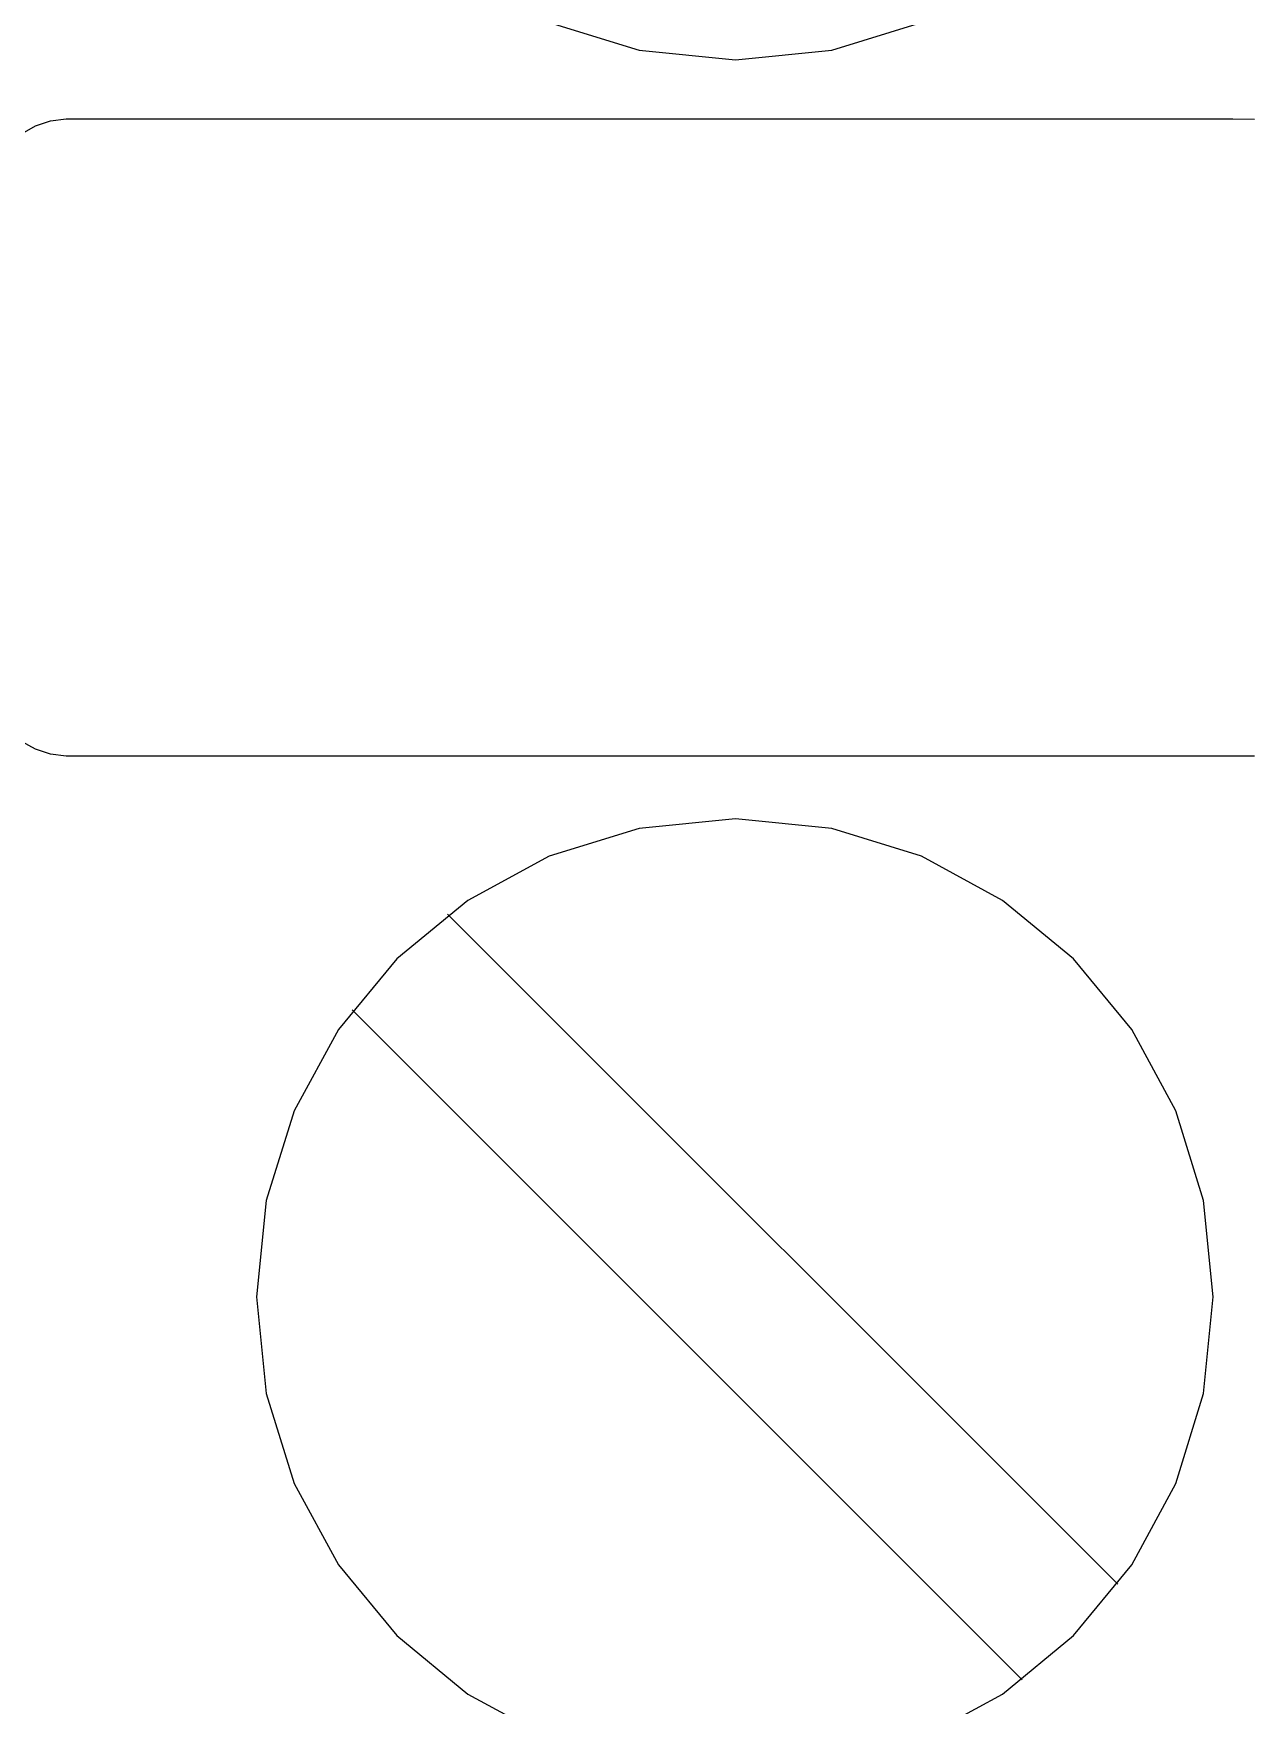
# Model space of a CAD drawing. Extents: x 1 to 47.7, y 0.2 to 35.
# Drawn here: x 34.975 to 35.401, y 10.892 to 11.477 of the extents above; entities that cross this region are included whole.
import ezdxf

# ---------------------------------------------------------------- set-up
doc = ezdxf.new("R2010")
doc.units = 0
doc.header["$MEASUREMENT"] = 0
for name, color, linetype in [('5_1___24__TARGET_LEDS___12', 7, 'CONTINUOUS'), ('6_2___8__INDEPENDENT_INPUT', 7, 'CONTINUOUS'), ('6_3___8__OPTOISO_INDEPENDE', 7, 'CONTINUOUS'), ('6_4___24__OPTOISO_INDEPEND', 7, 'CONTINUOUS'), ('6_5___8__INDEPENDENT_INPUT', 7, 'CONTINUOUS'), ('6_6___8__INDEPENDENT_INPUT', 7, 'CONTINUOUS'), ('6_7___8__OPTOISO_INDEPENDE', 7, 'CONTINUOUS'), ('6_8___8__OPTOISO_INDEPENDE', 7, 'CONTINUOUS')]:
    doc.layers.add(name, color=color, linetype=linetype)

msp = doc.modelspace()

# ---------------------------------------------------------------- linework, layer by layer
at = {"layer": '5_1___24__TARGET_LEDS___12'}
for points in [[(35.15501, 11.48044), (35.18643, 11.47069), (35.22013, 11.46729), (35.25382, 11.47069), (35.28518, 11.48044)], [(34.97073, 11.44159), (34.97544, 11.44422), (34.98063, 11.44594), (34.98619, 11.44665), (34.99894, 11.44666), (35.03826, 11.44666), (35.09708, 11.44666), (35.16711, 11.44666), (35.24009, 11.44666), (35.30776, 11.44666), (35.36185, 11.44666), (35.39409, 11.44666), (35.40159, 11.44658)], [(35.40158, 11.22388), (35.39409, 11.22381), (35.36185, 11.22381), (35.30776, 11.22381), (35.24009, 11.22381), (35.16711, 11.22381), (35.09708, 11.22381), (35.03826, 11.22381), (34.99894, 11.22381), (34.98619, 11.22382), (34.98063, 11.22453), (34.97544, 11.22625), (34.97073, 11.22888)], [(35.28518, 10.88044), (35.31356, 10.89587), (35.33829, 10.91631), (35.35868, 10.94109), (35.37408, 10.96953), (35.38381, 11.00096), (35.38721, 11.03471), (35.38381, 11.06841), (35.37408, 11.0998), (35.35868, 11.12821), (35.33829, 11.15297), (35.31356, 11.1734), (35.28518, 11.18882), (35.25382, 11.19857), (35.22013, 11.20197), (35.18643, 11.19857), (35.15501, 11.18882), (35.12657, 11.1734), (35.10178, 11.15297), (35.08132, 11.12821), (35.06586, 11.0998), (35.05609, 11.06841), (35.05268, 11.03471), (35.05609, 11.00096), (35.06586, 10.96953), (35.08132, 10.94109), (35.10178, 10.91631), (35.12657, 10.89587), (35.15501, 10.88044)], [(35.35379, 10.93429), (35.11952, 11.16855)], [(35.32037, 10.90087), (35.0861, 11.13513)]]:
    msp.add_lwpolyline(points, dxfattribs=at)
at = {"layer": '6_2___8__INDEPENDENT_INPUT'}
for points in [[(35.15501, 11.48044), (35.18643, 11.47069), (35.22013, 11.46729), (35.25382, 11.47069), (35.28518, 11.48044)], [(34.97073, 11.44159), (34.97544, 11.44422), (34.98063, 11.44594), (34.98619, 11.44665), (34.99894, 11.44666), (35.03826, 11.44666), (35.09708, 11.44666), (35.16711, 11.44666), (35.24009, 11.44666), (35.30776, 11.44666), (35.36185, 11.44666), (35.39409, 11.44666), (35.40159, 11.44658)], [(35.40158, 11.22388), (35.39409, 11.22381), (35.36185, 11.22381), (35.30776, 11.22381), (35.24009, 11.22381), (35.16711, 11.22381), (35.09708, 11.22381), (35.03826, 11.22381), (34.99894, 11.22381), (34.98619, 11.22382), (34.98063, 11.22453), (34.97544, 11.22625), (34.97073, 11.22888)], [(35.28518, 10.88044), (35.31356, 10.89587), (35.33829, 10.91631), (35.35868, 10.94109), (35.37408, 10.96953), (35.38381, 11.00096), (35.38721, 11.03471), (35.38381, 11.06841), (35.37408, 11.0998), (35.35868, 11.12821), (35.33829, 11.15297), (35.31356, 11.1734), (35.28518, 11.18882), (35.25382, 11.19857), (35.22013, 11.20197), (35.18643, 11.19857), (35.15501, 11.18882), (35.12657, 11.1734), (35.10178, 11.15297), (35.08132, 11.12821), (35.06586, 11.0998), (35.05609, 11.06841), (35.05268, 11.03471), (35.05609, 11.00096), (35.06586, 10.96953), (35.08132, 10.94109), (35.10178, 10.91631), (35.12657, 10.89587), (35.15501, 10.88044)], [(35.35379, 10.93429), (35.11952, 11.16855)], [(35.32037, 10.90087), (35.0861, 11.13513)]]:
    msp.add_lwpolyline(points, dxfattribs=at)
at = {"layer": '6_3___8__OPTOISO_INDEPENDE'}
for points in [[(35.15501, 11.48044), (35.18643, 11.47069), (35.22013, 11.46729), (35.25382, 11.47069), (35.28518, 11.48044)], [(34.97073, 11.44159), (34.97544, 11.44422), (34.98063, 11.44594), (34.98619, 11.44665), (34.99894, 11.44666), (35.03826, 11.44666), (35.09708, 11.44666), (35.16711, 11.44666), (35.24009, 11.44666), (35.30776, 11.44666), (35.36185, 11.44666), (35.39409, 11.44666), (35.40159, 11.44658)], [(35.40158, 11.22388), (35.39409, 11.22381), (35.36185, 11.22381), (35.30776, 11.22381), (35.24009, 11.22381), (35.16711, 11.22381), (35.09708, 11.22381), (35.03826, 11.22381), (34.99894, 11.22381), (34.98619, 11.22382), (34.98063, 11.22453), (34.97544, 11.22625), (34.97073, 11.22888)], [(35.28518, 10.88044), (35.31356, 10.89587), (35.33829, 10.91631), (35.35868, 10.94109), (35.37408, 10.96953), (35.38381, 11.00096), (35.38721, 11.03471), (35.38381, 11.06841), (35.37408, 11.0998), (35.35868, 11.12821), (35.33829, 11.15297), (35.31356, 11.1734), (35.28518, 11.18882), (35.25382, 11.19857), (35.22013, 11.20197), (35.18643, 11.19857), (35.15501, 11.18882), (35.12657, 11.1734), (35.10178, 11.15297), (35.08132, 11.12821), (35.06586, 11.0998), (35.05609, 11.06841), (35.05268, 11.03471), (35.05609, 11.00096), (35.06586, 10.96953), (35.08132, 10.94109), (35.10178, 10.91631), (35.12657, 10.89587), (35.15501, 10.88044)], [(35.35379, 10.93429), (35.11952, 11.16855)], [(35.32037, 10.90087), (35.0861, 11.13513)]]:
    msp.add_lwpolyline(points, dxfattribs=at)
at = {"layer": '6_4___24__OPTOISO_INDEPEND'}
for points in [[(35.15501, 11.48044), (35.18643, 11.47069), (35.22013, 11.46729), (35.25382, 11.47069), (35.28518, 11.48044)], [(34.97073, 11.44159), (34.97544, 11.44422), (34.98063, 11.44594), (34.98619, 11.44665), (34.99894, 11.44666), (35.03826, 11.44666), (35.09708, 11.44666), (35.16711, 11.44666), (35.24009, 11.44666), (35.30776, 11.44666), (35.36185, 11.44666), (35.39409, 11.44666), (35.40159, 11.44658)], [(35.40158, 11.22388), (35.39409, 11.22381), (35.36185, 11.22381), (35.30776, 11.22381), (35.24009, 11.22381), (35.16711, 11.22381), (35.09708, 11.22381), (35.03826, 11.22381), (34.99894, 11.22381), (34.98619, 11.22382), (34.98063, 11.22453), (34.97544, 11.22625), (34.97073, 11.22888)], [(35.28518, 10.88044), (35.31356, 10.89587), (35.33829, 10.91631), (35.35868, 10.94109), (35.37408, 10.96953), (35.38381, 11.00096), (35.38721, 11.03471), (35.38381, 11.06841), (35.37408, 11.0998), (35.35868, 11.12821), (35.33829, 11.15297), (35.31356, 11.1734), (35.28518, 11.18882), (35.25382, 11.19857), (35.22013, 11.20197), (35.18643, 11.19857), (35.15501, 11.18882), (35.12657, 11.1734), (35.10178, 11.15297), (35.08132, 11.12821), (35.06586, 11.0998), (35.05609, 11.06841), (35.05268, 11.03471), (35.05609, 11.00096), (35.06586, 10.96953), (35.08132, 10.94109), (35.10178, 10.91631), (35.12657, 10.89587), (35.15501, 10.88044)], [(35.35379, 10.93429), (35.11952, 11.16855)], [(35.32037, 10.90087), (35.0861, 11.13513)]]:
    msp.add_lwpolyline(points, dxfattribs=at)
at = {"layer": '6_5___8__INDEPENDENT_INPUT'}
for points in [[(35.15501, 11.48044), (35.18643, 11.47069), (35.22013, 11.46729), (35.25382, 11.47069), (35.28518, 11.48044)], [(34.97073, 11.44159), (34.97544, 11.44422), (34.98063, 11.44594), (34.98619, 11.44665), (34.99894, 11.44666), (35.03826, 11.44666), (35.09708, 11.44666), (35.16711, 11.44666), (35.24009, 11.44666), (35.30776, 11.44666), (35.36185, 11.44666), (35.39409, 11.44666), (35.40159, 11.44658)], [(35.40158, 11.22388), (35.39409, 11.22381), (35.36185, 11.22381), (35.30776, 11.22381), (35.24009, 11.22381), (35.16711, 11.22381), (35.09708, 11.22381), (35.03826, 11.22381), (34.99894, 11.22381), (34.98619, 11.22382), (34.98063, 11.22453), (34.97544, 11.22625), (34.97073, 11.22888)], [(35.28518, 10.88044), (35.31356, 10.89587), (35.33829, 10.91631), (35.35868, 10.94109), (35.37408, 10.96953), (35.38381, 11.00096), (35.38721, 11.03471), (35.38381, 11.06841), (35.37408, 11.0998), (35.35868, 11.12821), (35.33829, 11.15297), (35.31356, 11.1734), (35.28518, 11.18882), (35.25382, 11.19857), (35.22013, 11.20197), (35.18643, 11.19857), (35.15501, 11.18882), (35.12657, 11.1734), (35.10178, 11.15297), (35.08132, 11.12821), (35.06586, 11.0998), (35.05609, 11.06841), (35.05268, 11.03471), (35.05609, 11.00096), (35.06586, 10.96953), (35.08132, 10.94109), (35.10178, 10.91631), (35.12657, 10.89587), (35.15501, 10.88044)], [(35.35379, 10.93429), (35.11952, 11.16855)], [(35.32037, 10.90087), (35.0861, 11.13513)]]:
    msp.add_lwpolyline(points, dxfattribs=at)
at = {"layer": '6_6___8__INDEPENDENT_INPUT'}
for points in [[(35.15501, 11.48044), (35.18643, 11.47069), (35.22013, 11.46729), (35.25382, 11.47069), (35.28518, 11.48044)], [(34.97073, 11.44159), (34.97544, 11.44422), (34.98063, 11.44594), (34.98619, 11.44665), (34.99894, 11.44666), (35.03826, 11.44666), (35.09708, 11.44666), (35.16711, 11.44666), (35.24009, 11.44666), (35.30776, 11.44666), (35.36185, 11.44666), (35.39409, 11.44666), (35.40159, 11.44658)], [(35.40158, 11.22388), (35.39409, 11.22381), (35.36185, 11.22381), (35.30776, 11.22381), (35.24009, 11.22381), (35.16711, 11.22381), (35.09708, 11.22381), (35.03826, 11.22381), (34.99894, 11.22381), (34.98619, 11.22382), (34.98063, 11.22453), (34.97544, 11.22625), (34.97073, 11.22888)], [(35.28518, 10.88044), (35.31356, 10.89587), (35.33829, 10.91631), (35.35868, 10.94109), (35.37408, 10.96953), (35.38381, 11.00096), (35.38721, 11.03471), (35.38381, 11.06841), (35.37408, 11.0998), (35.35868, 11.12821), (35.33829, 11.15297), (35.31356, 11.1734), (35.28518, 11.18882), (35.25382, 11.19857), (35.22013, 11.20197), (35.18643, 11.19857), (35.15501, 11.18882), (35.12657, 11.1734), (35.10178, 11.15297), (35.08132, 11.12821), (35.06586, 11.0998), (35.05609, 11.06841), (35.05268, 11.03471), (35.05609, 11.00096), (35.06586, 10.96953), (35.08132, 10.94109), (35.10178, 10.91631), (35.12657, 10.89587), (35.15501, 10.88044)], [(35.35379, 10.93429), (35.11952, 11.16855)], [(35.32037, 10.90087), (35.0861, 11.13513)]]:
    msp.add_lwpolyline(points, dxfattribs=at)
at = {"layer": '6_7___8__OPTOISO_INDEPENDE'}
for points in [[(35.15501, 11.48044), (35.18643, 11.47069), (35.22013, 11.46729), (35.25382, 11.47069), (35.28518, 11.48044)], [(34.97073, 11.44159), (34.97544, 11.44422), (34.98063, 11.44594), (34.98619, 11.44665), (34.99894, 11.44666), (35.03826, 11.44666), (35.09708, 11.44666), (35.16711, 11.44666), (35.24009, 11.44666), (35.30776, 11.44666), (35.36185, 11.44666), (35.39409, 11.44666), (35.40159, 11.44658)], [(35.40158, 11.22388), (35.39409, 11.22381), (35.36185, 11.22381), (35.30776, 11.22381), (35.24009, 11.22381), (35.16711, 11.22381), (35.09708, 11.22381), (35.03826, 11.22381), (34.99894, 11.22381), (34.98619, 11.22382), (34.98063, 11.22453), (34.97544, 11.22625), (34.97073, 11.22888)], [(35.28518, 10.88044), (35.31356, 10.89587), (35.33829, 10.91631), (35.35868, 10.94109), (35.37408, 10.96953), (35.38381, 11.00096), (35.38721, 11.03471), (35.38381, 11.06841), (35.37408, 11.0998), (35.35868, 11.12821), (35.33829, 11.15297), (35.31356, 11.1734), (35.28518, 11.18882), (35.25382, 11.19857), (35.22013, 11.20197), (35.18643, 11.19857), (35.15501, 11.18882), (35.12657, 11.1734), (35.10178, 11.15297), (35.08132, 11.12821), (35.06586, 11.0998), (35.05609, 11.06841), (35.05268, 11.03471), (35.05609, 11.00096), (35.06586, 10.96953), (35.08132, 10.94109), (35.10178, 10.91631), (35.12657, 10.89587), (35.15501, 10.88044)], [(35.35379, 10.93429), (35.11952, 11.16855)], [(35.32037, 10.90087), (35.0861, 11.13513)]]:
    msp.add_lwpolyline(points, dxfattribs=at)
at = {"layer": '6_8___8__OPTOISO_INDEPENDE'}
for points in [[(35.15501, 11.48044), (35.18643, 11.47069), (35.22013, 11.46729), (35.25382, 11.47069), (35.28518, 11.48044)], [(34.97073, 11.44159), (34.97544, 11.44422), (34.98063, 11.44594), (34.98619, 11.44665), (34.99894, 11.44666), (35.03826, 11.44666), (35.09708, 11.44666), (35.16711, 11.44666), (35.24009, 11.44666), (35.30776, 11.44666), (35.36185, 11.44666), (35.39409, 11.44666), (35.40159, 11.44658)], [(35.40158, 11.22388), (35.39409, 11.22381), (35.36185, 11.22381), (35.30776, 11.22381), (35.24009, 11.22381), (35.16711, 11.22381), (35.09708, 11.22381), (35.03826, 11.22381), (34.99894, 11.22381), (34.98619, 11.22382), (34.98063, 11.22453), (34.97544, 11.22625), (34.97073, 11.22888)], [(35.28518, 10.88044), (35.31356, 10.89587), (35.33829, 10.91631), (35.35868, 10.94109), (35.37408, 10.96953), (35.38381, 11.00096), (35.38721, 11.03471), (35.38381, 11.06841), (35.37408, 11.0998), (35.35868, 11.12821), (35.33829, 11.15297), (35.31356, 11.1734), (35.28518, 11.18882), (35.25382, 11.19857), (35.22013, 11.20197), (35.18643, 11.19857), (35.15501, 11.18882), (35.12657, 11.1734), (35.10178, 11.15297), (35.08132, 11.12821), (35.06586, 11.0998), (35.05609, 11.06841), (35.05268, 11.03471), (35.05609, 11.00096), (35.06586, 10.96953), (35.08132, 10.94109), (35.10178, 10.91631), (35.12657, 10.89587), (35.15501, 10.88044)], [(35.35379, 10.93429), (35.11952, 11.16855)], [(35.32037, 10.90087), (35.0861, 11.13513)]]:
    msp.add_lwpolyline(points, dxfattribs=at)

doc.saveas('drawing.dxf')
